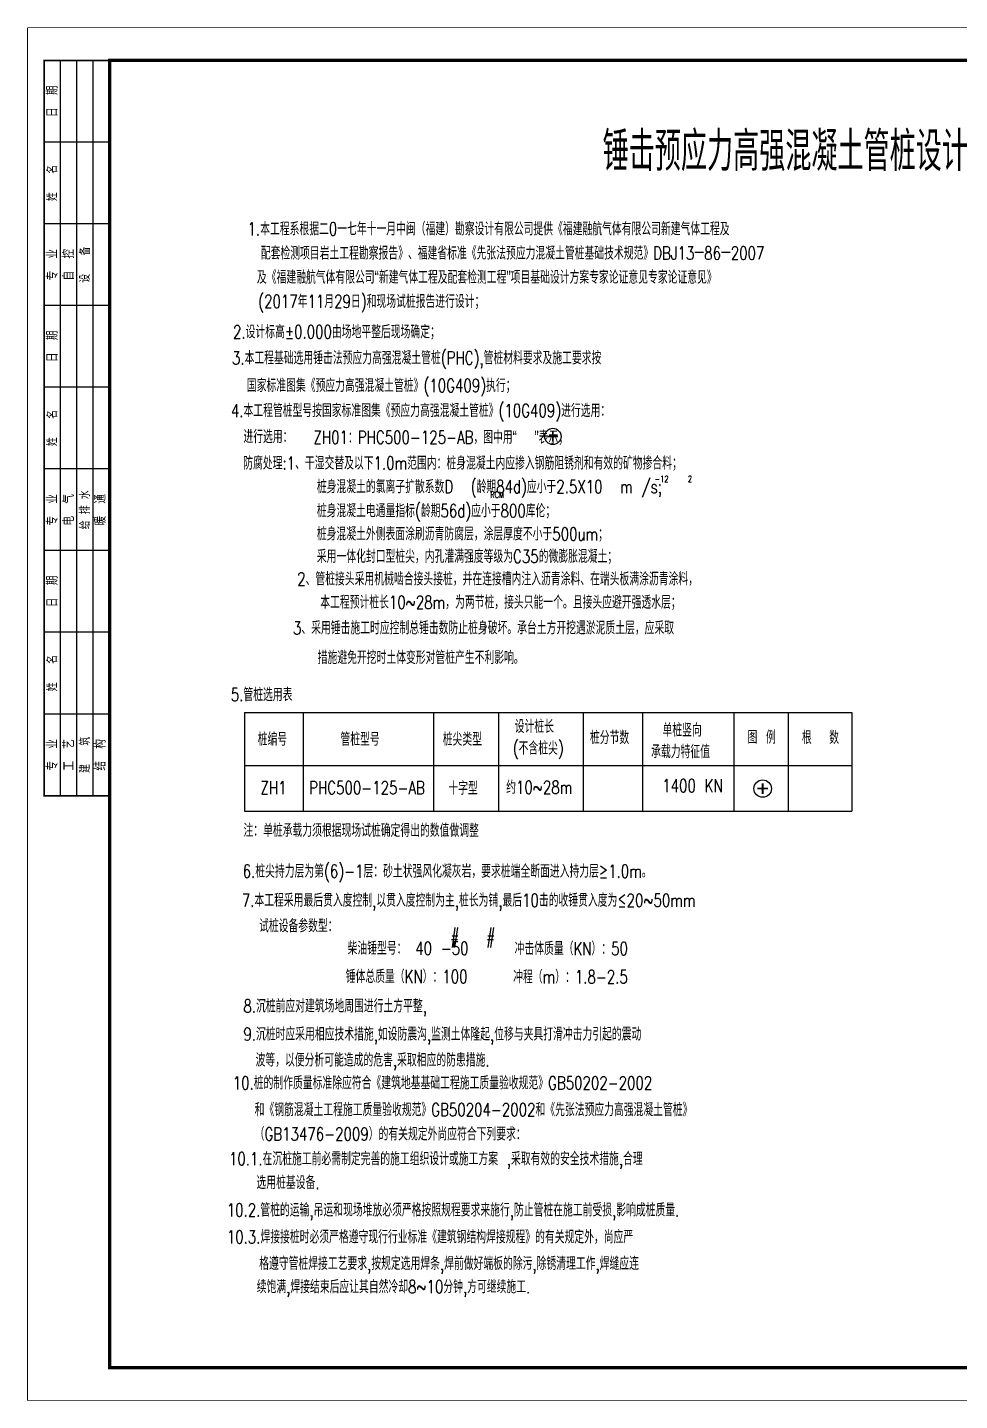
# Model space of a CAD drawing. Extents: x 287149 to 898857, y 100802 to 160212.
# Drawn here: x 453027 to 481534, y 100802 to 142822 of the extents above; entities that cross this region are included whole.
import ezdxf

# ---------------------------------------------------------------- set-up
doc = ezdxf.new("R2010")
doc.units = 0
doc.header["$LTSCALE"] = 1000
for name, color, linetype in [('DIMENSION', 3, 'CONTINUOUS'), ('FRAME', 3, 'CONTINUOUS'), ('填充', 8, 'CONTINUOUS')]:
    doc.layers.add(name, color=color, linetype=linetype)
doc.styles.add('DXFS', font='txt.shx', dxfattribs={"width": 0.7, "bigfont": 'dxfs.shx'})

# ---------------------------------------------------------------- blocks, each defined once
blk = doc.blocks.new('A$C2F0C53E4')
at = {"layer": 'FRAME', "lineweight": 18}
blk.add_line((0, 0), (0, 42000), dxfattribs=at)
at = {"layer": 'FRAME'}
for points in [[(10, 42010, 20, 20, 0), (10, 10, 20, 20, 0), (59410, 10, 20, 20, 0), (59410, 42010, 20, 20, 0)], [(2510, 41010, 100, 100, 0), (2510, 1010, 100, 100, 0), (58410, 1010, 100, 100, 0), (58410, 41010, 100, 100, 0)]]:
    blk.add_lwpolyline(points, format="xyseb", close=True, dxfattribs=at)
blk.add_lwpolyline([(2510, 41010, 50, 50, 0), (510, 41010, 50, 50, 0), (510, 18510, 50, 50, 0), (2510, 18510, 50, 50, 0)], format="xyseb", dxfattribs=at)
for points in [[(1010, 18510), (1010, 41010)], [(1510, 18510), (1510, 41010)], [(2010, 18510), (2010, 41010)], [(2510, 38510), (510, 38510)], [(2510, 36010), (510, 36010)], [(2510, 33510), (510, 33510)], [(2510, 31010), (510, 31010)], [(2510, 28510), (510, 28510)], [(2510, 26010), (510, 26010)], [(2510, 23510), (510, 23510)], [(2510, 21010), (510, 21010)]]:
    blk.add_lwpolyline(points, dxfattribs=at)
at = {"layer": 'FRAME', "char_height": 300, "attachment_point": 5, "rotation": 90, "style": 'DXFS'}
for s, insert, width in [('{\\f宋体|b0|i0|c134|p2;日\\Ftxt.shx,dxfs.shx|c134;  \\f宋体|b0|i0|c134|p2;期\\P}', (760, 39760), 1132.5), ('姓   名', (760, 37260), 1185), ('{\\f宋体|b0|i0|c134|p2;专\\Ftxt.shx,dxfs.shx|c134;  \\f宋体|b0|i0|c134|p2;业\\P}', (760, 34760), 1203.38), ('{\\f宋体|b0|i0|c134|p2;自\\Ftxt.shx,dxfs.shx|c134;  \\f宋体|b0|i0|c134|p2;控\\P}', (1260, 34760), 1148.25), ('设   备', (1760, 34760), 1227), ('{\\f宋体|b0|i0|c134|p2;日\\Ftxt.shx,dxfs.shx|c134;  \\f宋体|b0|i0|c134|p2;期\\P}', (760, 32260), 1132.5), ('姓   名', (760, 29760), 1185), ('给 排 水', (1760, 27260), 1352.62), ('{\\f宋体|b0|i0|c134|p2;专\\Ftxt.shx,dxfs.shx|c134;  \\f宋体|b0|i0|c134|p2;业\\P}', (760, 27260), 1203.38), ('{\\f宋体|b0|i0|c134|p2;电\\Ftxt.shx,dxfs.shx|c134;  \\f宋体|b0|i0|c134|p2;气\\P}', (1260, 27260), 1182.38), ('{\\f宋体|b0|i0|c134|p2;暖\\Ftxt.shx,dxfs.shx|c134;  \\f宋体|b0|i0|c134|p2;通\\P}', (2230, 27260), 1200.75), ('{\\f宋体|b0|i0|c134|p2;日\\Ftxt.shx,dxfs.shx|c134;  \\f宋体|b0|i0|c134|p2;期\\P}', (760, 24760), 1132.5), ('姓   名', (760, 22260), 1185), ('{\\f宋体|b0|i0|c134|p2;专\\Ftxt.shx,dxfs.shx|c134;  \\f宋体|b0|i0|c134|p2;业\\P}', (760, 19760), 1203.38), ('{\\f宋体|b0|i0|c134|p2;工\\Ftxt.shx,dxfs.shx|c134;  \\f宋体|b0|i0|c134|p2;艺\\P}', (1260, 19760), 1177.12), ('建   筑', (1760, 19760), 1206), ('{\\f宋体|b0|i0|c134|p2;结\\Ftxt.shx,dxfs.shx|c134;  \\f宋体|b0|i0|c134|p2;构\\P}', (2230, 19760), 1192.88)]:
    blk.add_mtext(s, dxfattribs=dict(at, insert=insert, width=width))

msp = doc.modelspace()

# ---------------------------------------------------------------- linework, layer by layer
at = {"layer": 'DIMENSION', "color": 1, "linetype": 'Continuous'}
for p, q in [((459665.018, 121861.389), (478243.86, 121861.389)), ((459665.018, 121861.389), (459665.018, 118842.167)), ((461455.477, 121861.389), (461455.477, 118842.167)), ((465445.741, 121861.389), (465445.741, 118842.167)), ((467430.666, 121861.389), (467430.666, 118842.167)), ((470022.666, 121861.389), (470022.666, 118842.167)), ((471837.004, 121861.389), (471837.004, 118842.167)), ((474628.484, 121861.389), (474628.484, 118842.167)), ((476292.395, 121861.389), (476292.395, 118842.167)), ((478243.86, 121861.389), (478243.86, 118842.167)), ((459665.018, 120235.654), (478243.86, 120235.654)), ((459665.018, 118842.167), (478243.86, 118842.167))]:
    msp.add_line(p, q, dxfattribs=at)
at = {"layer": 'DIMENSION', "color": 1, "linetype": 'Continuous', "const_width": 53.333}
for points in [[(468936.58, 130305.167), (469256.58, 130305.167)], [(469096.58, 130465.167), (469096.58, 130145.167)], [(475352.822, 119528.365), (475672.822, 119528.365)], [(475512.822, 119688.365), (475512.822, 119368.365)]]:
    msp.add_lwpolyline(points, dxfattribs=at)
at = {"layer": 'DIMENSION', "color": 1, "linetype": 'Continuous'}
for centre, radius in [((469096.58, 130305.167), 250), ((475512.822, 119528.365), 266.667)]:
    msp.add_circle(centre, radius, dxfattribs=at)

# ---------------------------------------------------------------- block references
at = {"layer": '填充'}
msp.add_blockref('A$C2F0C53E4', (453026.972, 100801.708), dxfattribs=at)

# ---------------------------------------------------------------- texts
at = {"layer": 'DIMENSION', "style": 'DXFS', "width": 0.7}
msp.add_text('锤击预应力高强混凝土管桩设计说明', height=1200, dxfattribs=at).set_placement((470618.523, 138431.657))
at = {"layer": 'DIMENSION', "color": 6, "linetype": 'Continuous', "style": 'DXFS', "width": 0.75}
for s, p in [('1.本工程系根据二0一七年十一月中闽（福建）勘察设计有限公司提供《福建融航气体有限公司新建气体工程及', (459758.566, 136457.308)), ('配套检测项目岩土工程勘察报告》、福建省标准《先张法预应力混凝土管桩基础技术规范》DBJ13一86一2007', (460163.337, 135716.412)), ('及《福建融航气体有限公司“新建气体工程及配套检测工程”项目基础设计方案专家论证意见专家论证意见》', (460044.837, 134976.912)), ('(2017年11月29日)和现场试桩报告进行设计；', (460083.837, 134236.912))]:
    msp.add_text(s, height=400, dxfattribs=at).set_placement(p)
at = {"layer": 'DIMENSION', "linetype": 'Continuous', "style": 'DXFS', "width": 0.75}
for s, p in [('2.设计标高%%p0.000由场地平整后现场确定；  ', (459312.916, 133306.787)), ('3.本工程基础选用锤击法预应力高强混凝土管桩(PHC),管桩材料要求及施工要求按', (459281.026, 132508.991)), ('国家标准图集《预应力高强混凝土管桩》(10G409)执行；', (459737.033, 131665.2)), ('4.本工程管桩型号按国家标准图集《预应力高强混凝土管桩》(10G409)进行选用：', (459247.763, 130897.332)), ('5.管桩选用表', (459245.455, 122204.113)), ('7.本工程采用最后贯入度控制,以贯入度控制为主,桩长为铺,最后10击的收锤贯入度为≤20~50mm', (459582.326, 115911.537)), ('试桩设备参数型：', (460110.097, 115128.925)), ('#', (465960.232, 114797.975)), ('#', (467059.865, 114797.679)), ('柴油锤型号： 40 -50', (462818.163, 114443.065)), ('冲击体质量（KN）：50', (467925.298, 114434.015)), ('锤体总质量（KN）：100', (462762.016, 113578.462)), ('冲程（m）：1.8-2.5', (467883.276, 113568.944)), ('8.沉桩前应对建筑场地周围进行土方平整,', (459629.786, 112675.5)), ('9.沉桩时应采用相应技术措施,如设防震沟,监测土体隆起,位移与夹具打滑冲击力引起的震动', (459629.786, 111815.964)), ('波等，以便分析可能造成的危害,采取相应的防患措施.', (460003.214, 111022.099)), ('10.桩的制作质量标准除应符合《建筑地基基础工程施工质量验收规范》GB50202-2002', (459305.227, 110321.637)), ('和《钢筋混凝土工程施工质量验收规范》GB50204-2002和《先张法预应力高强混凝土管桩》', (459975.593, 109502.649)), ('（GB13476-2009）的有关规定外尚应符合下列要求：', (459975.593, 108758.474)), ('10.1.在沉桩施工前必需制定完善的施工组织设计或施工方案 ,采取有效的安全技术措施,合理', (459189.854, 108001.397)), ('选用桩基设备.', (460031.265, 107272.508)), ('10.2.管桩的运输,吊运和现场堆放必须严格按照规程要求来施行,防止管桩在施工前受损,影响成桩质量.', (459120.976, 106433.067)), ('10.3.焊接接桩时必须严格遵守现行行业标准《建筑钢结构焊接规程》的有关规定外，尚应严', (459124.262, 105608.175)), ('格遵守管桩焊接工艺要求,按规定选用焊条,焊前做好端板的除污,除锈清理工作,焊缝应连', (460114.182, 104797.824)), ('续饱满,焊接结束后应让其自然冷却8~10分钟,方可继续施工.', (460038.582, 104084.437))]:
    msp.add_text(s, height=400, dxfattribs=at).set_placement(p)
at = {"layer": 'DIMENSION', "color": 1, "linetype": 'Continuous', "style": 'DXFS', "width": 0.75}
for s, height, p in [('进行选用：', 400, (459631.835, 130098.987)), ('ZH01：PHC500-125-AB，图中用“  ”表示；', 400, (461775.435, 130080.492)), ('防腐处理:1、干湿交替及以下1.0m范围内：桩身混凝土内应掺入钢筋阻锈剂和有效的矿物掺合料；', 400, (459626.582, 129290.535)), ('桩身混凝土的氯离子扩散系数D  (龄期84d)应小于2.5X10  m /s;', 400, (461877.651, 128567.575)), ('-12', 200, (472210.614, 128903.846)), ('2', 200, (473224.396, 128903.846)), ('RCM', 200, (467179.811, 128423.821)), ('桩身混凝土电通量指标(龄期56d)应小于800库伦；', 400, (461877.651, 127831.391)), ('桩身混凝土外侧表面涂刷沥青防腐层，涂层厚度不小于500um；', 400, (461877.651, 127122.072)), ('采用一体化封口型桩尖，内孔灌满强度等级为C35的微膨胀混凝土；', 400, (461877.651, 126434.893)), ('2、管桩接头采用机械啮合接头接桩，并在连接槽内注入沥青涂料、在端头板满涂沥青涂料，', 400, (461276.508, 125745.282)), ('3、采用锤击施工时应控制总锤击数防止桩身破坏。承台土方开挖遇淤泥质土层，应采取', 400, (461146.508, 124246.869)), ('措施避免开挖时土体变形对管桩产生不利影响。', 400, (461903.651, 123339.144)), ('设计桩长', 400, (467929.619, 121230.529)), ('单桩竖向', 400, (472449.642, 121121.048)), ('桩编号', 400, (460069.201, 120837.752)), ('管桩型号', 400, (462599.268, 120837.752)), ('桩尖类型', 400, (465728.193, 120839.277)), ('(不含桩尖)', 400, (467869.014, 120566.188)), ('桩分节数', 400, (470230.801, 120888.558)), ('图 例', 400, (475049.142, 120900.435)), ('根  数', 400, (476711.871, 120893.014)), ('承载力特征值', 400, (472101.833, 120459.208)), ('十字型', 400, (465898.967, 119339.692)), ('约10~28m', 400, (467668.371, 119368.916)), ('1400 KN', 400, (472441.256, 119418.105)), ('ZH1', 400, (460153.358, 119354.913)), ('PHC500-125-AB', 400, (461642.863, 119354.913)), ('注：单桩承载力须根据现场试桩确定得出的数值做调整', 400, (459632.399, 118049.291)), ('6.桩尖持力层为第(6)-1层：砂土状强风化凝灰岩，要求桩端全断面进入持力层≥1.0m。', 400, (459609.847, 116800.334))]:
    msp.add_text(s, height=height, dxfattribs=at).set_placement(p)
at = {"layer": 'DIMENSION', "color": 6, "linetype": 'Continuous', "ltscale": 1000, "style": 'DXFS', "width": 0.75}
msp.add_text('本工程预计桩长10~28m，为两节桩，接头只能一个。且接头应避开强透水层；', height=400, dxfattribs=at).set_placement((461981.651, 125031.087))

doc.saveas('drawing.dxf')
